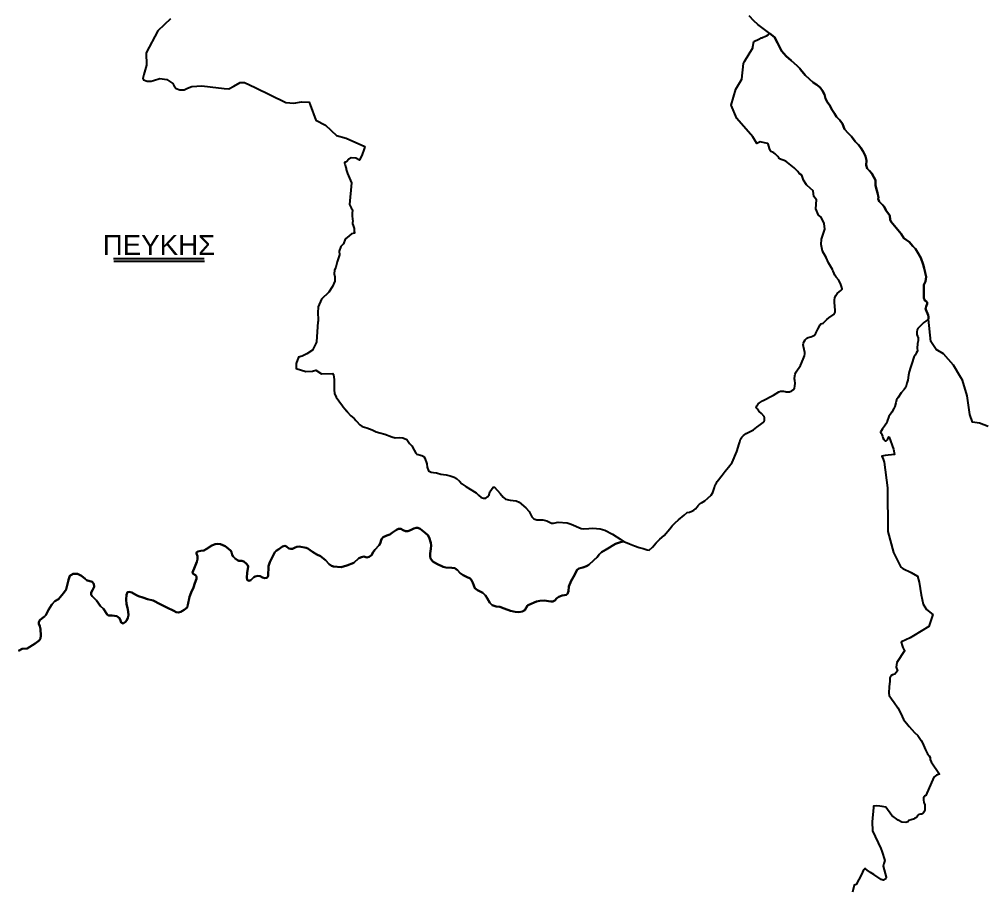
# Model space of a CAD drawing. Header units: metres. Extents: x 245125 to 394351, y 270578 to 4233311.
# Drawn here: x 292819 to 297692, y 4180300 to 4184696 of the extents above; entities that cross this region are included whole.
import ezdxf
from ezdxf.enums import TextEntityAlignment as Align
from ezdxf.lldxf.tags import DXFTag

# ---------------------------------------------------------------- set-up
doc = ezdxf.new("R2010")
doc.units = ezdxf.units.M
for name, color, linetype in [('4495-(228-329)', 103, 'Continuous'), ('ASTOTA', 7, 'Continuous'), ('ΗΛΕΙΑ_Ονομασία ΟΤΑ_ΟΚΧΕ', 6, 'Continuous')]:
    doc.layers.add(name, color=color, linetype=linetype)
doc.styles.add('ARIAL', font='arial.ttf')
tags = doc.linetypes.add('HIDDEN', pattern=[0.375, 0.25, -0.125]).pattern_tags.tags
tags[6:7] = [DXFTag(74, 4), DXFTag(75, 0), DXFTag(340, '0'), DXFTag(46, 1.0), DXFTag(50, 0.0), DXFTag(44, 0.0), DXFTag(45, 0.0)]
tags[4:5] = [DXFTag(74, 4), DXFTag(75, 0), DXFTag(340, '0'), DXFTag(46, 1.0), DXFTag(50, 0.0), DXFTag(44, 0.0), DXFTag(45, 0.0)]

msp = doc.modelspace()

# ---------------------------------------------------------------- linework, layer by layer
at = {"layer": '4495-(228-329)', "color": 103}
for p, q in [((293295.7, 4183488), (293753.2, 4183488)), ((293297, 4183474.3), (293754.5, 4183474.3))]:
    msp.add_line(p, q, dxfattribs=at)
at = {"layer": 'ASTOTA', "color": 253, "linetype": 'HIDDEN', "ltscale": 300}
for points in [[(293583.2, 4184697.9), (293519.2, 4184637.5), (293460.2, 4184527.1), (293461.8, 4184464.6), (293447.2, 4184417.6), (293443.5, 4184396.6), (293446.9, 4184389.9), (293464.4, 4184383.6), (293484.3, 4184383.4), (293496.4, 4184386.4), (293529.1, 4184396.3), (293563.9, 4184392.9), (293594.4, 4184372.7), (293601.2, 4184358.6), (293610.5, 4184345.8), (293629.1, 4184340.1), (293651.3, 4184340.5), (293668, 4184348.6), (293689.9, 4184356.9), (293740.4, 4184359.4), (293782.3, 4184355.3), (293852.8, 4184346.7), (293876.3, 4184345.4), (293902.4, 4184358.1), (293934.5, 4184376.3), (293956.8, 4184376.3), (294010.4, 4184352.5), (294164.2, 4184275.4), (294204.4, 4184273.4), (294243.9, 4184279.7), (294282, 4184277), (294287.1, 4184263.8), (294316.3, 4184187), (294365.1, 4184161.1), (294420.5, 4184109.2), (294468.8, 4184096), (294564.3, 4184053.5), (294560.2, 4184042.4), (294547.8, 4184008.4), (294537, 4183985.6), (294536.5, 4183984.5), (294517.6, 4183994.7), (294494.3, 4183997.2), (294482.6, 4183989.1), (294471.3, 4183976.8), (294460.9, 4183972.7), (294461.3, 4183971.5), (294463.2, 4183964.2), (294464.2, 4183960.6), (294466.2, 4183953), (294469.1, 4183942), (294470.1, 4183938.4), (294475.4, 4183918.2), (294496.1, 4183869.9), (294485.5, 4183761.4), (294494.5, 4183744.8), (294498.3, 4183739.2), (294500.6, 4183733.6), (294501.7, 4183731.1), (294500.3, 4183717.9), (294499.8, 4183703.1), (294500.9, 4183687.2), (294503, 4183677.1), (294500.6, 4183670.2), (294501, 4183663.9), (294504.2, 4183654.2), (294506.3, 4183649.2), (294508.2, 4183644.5), (294509.8, 4183638.8), (294510.2, 4183633.9), (294510.4, 4183629.4), (294509.9, 4183624.9), (294510.5, 4183619.2), (294510.9, 4183615.4), (294495.6, 4183612.7), (294483.9, 4183603.3), (294466.3, 4183587), (294464.5, 4183585.4), (294455.9, 4183562.8), (294442.2, 4183548.3), (294434.4, 4183525.8), (294435.5, 4183506.3), (294423.5, 4183470.5), (294417.7, 4183444.3), (294410.3, 4183428.6), (294408.5, 4183410.5), (294412.4, 4183396.2), (294412.8, 4183373.7), (294399.9, 4183346.5), (294381.2, 4183318.7), (294345.3, 4183282.6), (294328.2, 4183243.3), (294326.8, 4183213.9), (294327.1, 4183179.9), (294327.1, 4183171.2), (294326.9, 4183167.7), (294320.3, 4183066.9), (294317.9, 4183062.8), (294299.6, 4183026), (294271.5, 4183006.2), (294247.3, 4182995.7), (294228.6, 4182990.2), (294216.4, 4182958.3), (294217.6, 4182932.1), (294266.3, 4182916.9), (294299.3, 4182918.4), (294316.8, 4182924.8), (294344.8, 4182906.4), (294402.1, 4182907.5), (294404.9, 4182903.1), (294405.4, 4182901.1), (294409.1, 4182877.1), (294408.9, 4182847.5), (294409.3, 4182825.2), (294411.2, 4182805.7), (294418.4, 4182787.1), (294432, 4182768.8), (294450.5, 4182743.4), (294454, 4182739.1), (294462.4, 4182729.1), (294472.1, 4182717.6), (294474.9, 4182714.2), (294492.3, 4182694.2), (294507.4, 4182681.4), (294511, 4182677.7), (294518.2, 4182670.3), (294521.8, 4182666.5), (294537.9, 4182648.9), (294550.6, 4182640.5), (294574, 4182632.6), (294601, 4182623), (294620.9, 4182612.5), (294639.4, 4182607), (294663.8, 4182600.3), (294700.2, 4182586.7), (294716.7, 4182582.5), (294738.8, 4182584.4), (294754.7, 4182583.1), (294775.4, 4182573.4), (294789.6, 4182554.5), (294801.5, 4182541.5), (294812.1, 4182519.8), (294820.1, 4182505), (294825.7, 4182500.7), (294851.3, 4182493.9), (294861, 4182488), (294866.6, 4182479.2), (294876.1, 4182451.9), (294878.1, 4182433.9), (294885.2, 4182416.2), (294897.7, 4182409.3), (294910, 4182407), (294924.8, 4182406), (294947.5, 4182398.9), (294974.2, 4182395.1), (294994.7, 4182390.4), (295014.5, 4182384.1), (295026.8, 4182377), (295040.8, 4182362.9), (295052.5, 4182349.8), (295073.8, 4182337.5), (295095.6, 4182323.1), (295125, 4182304.5), (295137.6, 4182292.6), (295150.2, 4182281.6), (295162.1, 4182277.1), (295173.4, 4182278.5), (295182.9, 4182284.7), (295191.1, 4182295.3), (295195.2, 4182309), (295211.5, 4182332.9), (295218.6, 4182333.5), (295247.2, 4182301), (295260.9, 4182282.8), (295273.8, 4182273.3), (295296.5, 4182267), (295326.9, 4182264.3), (295342.1, 4182257.1), (295376, 4182229.2), (295392.3, 4182210.8), (295406.6, 4182182.8), (295416.8, 4182172.6), (295432, 4182168.8), (295462.5, 4182167.8), (295481.9, 4182162.5), (295505, 4182151), (295516.4, 4182151.5), (295538.6, 4182156.1), (295585.5, 4182153.2), (295604.8, 4182147.2), (295655.3, 4182124.8), (295665.5, 4182122.3), (295693.4, 4182124.8), (295715, 4182126.7), (295751.8, 4182123.1), (295775, 4182116.8), (295813.3, 4182095.9), (295855.6, 4182069.4), (295871.5, 4182058.1), (295854, 4182056.2), (295829.3, 4182046.5), (295780.9, 4182019.2), (295758.5, 4182005.8), (295746.4, 4181993.7), (295736.9, 4181980.2), (295718.9, 4181964.8), (295694.1, 4181941.1), (295682.1, 4181933.8), (295663.7, 4181928.4), (295643.7, 4181921.8), (295633.8, 4181914.4), (295621, 4181889.4), (295605.3, 4181859.6), (295593.7, 4181832.3), (295592.1, 4181808.2), (295586, 4181794.7), (295580.6, 4181790.2), (295572.1, 4181787.6), (295559.9, 4181786.2), (295542.9, 4181780.1), (295532.8, 4181772.7), (295522.5, 4181761.1), (295513.1, 4181756.4), (295501.8, 4181756.4), (295469.3, 4181761.1), (295446.7, 4181759.3), (295429.5, 4181755.5), (295391.4, 4181739.6), (295384.8, 4181734.9), (295378.6, 4181724), (295370.5, 4181711.7), (295361.8, 4181706.9), (295359.6, 4181705.7), (295341, 4181701.9), (295321.6, 4181703.1), (295298.8, 4181708.2), (295267.6, 4181720.6), (295244.1, 4181728.9), (295227.1, 4181731.1), (295205.8, 4181736.9), (295193.9, 4181749.3), (295180.8, 4181772.8), (295172.8, 4181786.5), (295159, 4181800.2), (295132.6, 4181813.8), (295118.8, 4181824), (295108.2, 4181850.3), (295101.7, 4181863.7), (295094.9, 4181871.8), (295076.7, 4181880.1), (295059, 4181889.7), (295044.6, 4181898.5), (295031, 4181913.7), (295018, 4181923.7), (295001.8, 4181926.3), (294971.8, 4181926.9), (294959.5, 4181931.3), (294926.3, 4181946.4), (294907.2, 4181958.3), (294895.3, 4181972.7), (294893.2, 4181983.2), (294893.9, 4181998.1), (294896.4, 4182021.8), (294898.8, 4182038.9), (294897, 4182052.5), (294888.8, 4182079.1), (294882.2, 4182090.4), (294868.5, 4182103.5), (294843.4, 4182123.3), (294831.5, 4182128.4), (294823.2, 4182128.7), (294811.3, 4182124.2), (294794.8, 4182115.7), (294781.1, 4182111.7), (294768.4, 4182111.4), (294756.6, 4182116.7), (294745.2, 4182123.4), (294734.1, 4182123.1), (294722.6, 4182117.8), (294703, 4182104), (294689, 4182094.7), (294673.7, 4182088.6), (294656.3, 4182081.5), (294646.8, 4182071.5), (294640.4, 4182049.1), (294635.9, 4182040.3), (294614.3, 4182017.4), (294605.9, 4182005.8), (294597.8, 4181990.4), (294585.6, 4181980.8), (294573.2, 4181978.8), (294557.8, 4181982.6), (294545.9, 4181980.6), (294532.5, 4181974.6), (294508, 4181950.6), (294473.1, 4181938.1), (294443.5, 4181929.1), (294405.8, 4181933), (294395.3, 4181935.2), (294383.4, 4181944.6), (294365.7, 4181964.8), (294339.2, 4181985.3), (294321.7, 4181993.2), (294299.1, 4182007.2), (294275.6, 4182022.9), (294266.6, 4182026.3), (294232.2, 4182033.3), (294220.1, 4182032.7), (294211.5, 4182027.8), (294198, 4182021.7), (294188.9, 4182021.5), (294180.1, 4182024.3), (294167.8, 4182034.3), (294159.8, 4182036.8), (294147.2, 4182033.7), (294128.6, 4182019.4), (294115.3, 4182011.7), (294109.5, 4182005.7), (294083.7, 4181954.9), (294076.5, 4181933.6), (294074.9, 4181884), (294068.2, 4181876.2), (294058.2, 4181874.3), (294046.6, 4181877), (294035.6, 4181883.4), (294023.8, 4181885.1), (294010.5, 4181881.8), (294002.5, 4181878.4), (293988.5, 4181863.9), (293977.8, 4181861.1), (293970.4, 4181865.3), (293967.4, 4181877), (293969.2, 4181901.3), (293973.8, 4181932.3), (293972.6, 4181938.5), (293967, 4181945.8), (293953.1, 4181957.1), (293942.1, 4181961.8), (293927.4, 4181961.5), (293921.1, 4181964.4), (293909.8, 4181973.3), (293899.6, 4181984), (293894.5, 4181992.3), (293890.5, 4182004.8), (293886.3, 4182011.5), (293872.9, 4182022.8), (293858.5, 4182034.6), (293834.4, 4182044.7), (293821.2, 4182046.9), (293808.2, 4182045.3), (293791.6, 4182038), (293762.6, 4182020.2), (293750.1, 4182014.3), (293735.6, 4182011.9), (293720.9, 4182007.9), (293714.4, 4182002.9), (293714.4, 4181997.7), (293719.4, 4181985.1), (293719.7, 4181969.9), (293715.6, 4181955.9), (293705.5, 4181931.1), (293694.4, 4181903), (293697, 4181896), (293708.1, 4181888.8), (293713.2, 4181881.9), (293713.1, 4181870.4), (293705.7, 4181849.1), (293698.3, 4181826.2), (293686.1, 4181801.3), (293678.1, 4181780.3), (293670.3, 4181739.1), (293665.9, 4181725.6), (293651.9, 4181713.4), (293635, 4181703), (293622.8, 4181701.1), (293610.7, 4181702.3), (293599.5, 4181708.8), (293564, 4181725), (293530.9, 4181743.2), (293495.7, 4181760.3), (293466.6, 4181768.5), (293443.1, 4181775.4), (293420.9, 4181782.7), (293407.5, 4181789.6), (293387.7, 4181801.7), (293374.3, 4181805), (293365.7, 4181802.3), (293360.1, 4181790.4), (293359.3, 4181766.1), (293360.9, 4181741.9), (293365.3, 4181724.4), (293369.2, 4181705.1), (293370.6, 4181686.3), (293367.1, 4181672.7), (293361.8, 4181660.8), (293355, 4181652.4), (293343.2, 4181645), (293334, 4181650.1), (293330.9, 4181660.2), (293324.5, 4181672.3), (293310.9, 4181682.6), (293288, 4181684.9), (293269.7, 4181684.7), (293262.8, 4181690.4), (293243.6, 4181719.5), (293229.7, 4181732.9), (293209.2, 4181760.7), (293187.3, 4181782.4), (293182, 4181790.4), (293181.8, 4181801.8), (293188.5, 4181812.4), (293196.7, 4181829.3), (293195.1, 4181844.3), (293187.5, 4181855.1), (293159.1, 4181864.2), (293152.5, 4181870.5), (293133.4, 4181886), (293114, 4181894.9), (293091.3, 4181895.8), (293074.6, 4181886.3), (293067.1, 4181865.3), (293055.7, 4181817.2), (293042.9, 4181797.3), (293016.5, 4181767.9), (292999.5, 4181757), (292983.4, 4181740.3), (292966.7, 4181714.5), (292952.8, 4181687.4), (292946.4, 4181679.4), (292933.9, 4181669.4), (292922.6, 4181660.8), (292917.7, 4181651.9), (292917.9, 4181643.3), (292923.7, 4181632), (292926.8, 4181615.8), (292928.5, 4181583.7), (292926.8, 4181569.7), (292919.1, 4181559.6), (292899.5, 4181544.1), (292858.5, 4181518.9), (292833.8, 4181517), (292814.9, 4181506.5)], [(297709.8, 4182640.2), (297666.6, 4182656.9), (297630.1, 4182661.2), (297617.3, 4182701), (297604, 4182793.8), (297579.5, 4182874.5), (297572.1, 4182887), (297535.6, 4182948.9), (297483.6, 4183006.4), (297446.8, 4183029.1), (297420.8, 4183068.3), (297408.8, 4183181.5), (297408.3, 4183186.6), (297408.2, 4183194.1), (297406.2, 4183201.1), (297394.9, 4183231), (297394.2, 4183235.1), (297394.7, 4183239.1), (297396.9, 4183245.2), (297401.3, 4183258.6), (297402, 4183264.1), (297401.4, 4183267.5), (297397.9, 4183271.6), (297390.7, 4183276.3), (297387.8, 4183281.4), (297385.7, 4183288.1), (297384.9, 4183296.2), (297385.2, 4183311.1), (297384.4, 4183349.9), (297385.4, 4183355.2), (297394.3, 4183371.7), (297396.4, 4183395.2), (297386.8, 4183439.9), (297382.3, 4183457.7), (297369.5, 4183492.1), (297353.2, 4183519.6), (297342.8, 4183536.5), (297329.7, 4183551.2), (297311, 4183572.1), (297296.7, 4183582.7), (297284.5, 4183591.3), (297270.2, 4183613.1), (297219.6, 4183673.7), (297215.6, 4183683.6), (297212.7, 4183705.7), (297201.1, 4183720.7), (297193.3, 4183731.9), (297186.3, 4183747.1), (297177.7, 4183757.4), (297168.6, 4183766.8), (297159.8, 4183776.5), (297154.7, 4183789.2), (297156.4, 4183797), (297151.9, 4183820.4), (297147.4, 4183831), (297141.6, 4183856.3), (297141.5, 4183882.9), (297133.5, 4183899.2), (297122.7, 4183916.7), (297110.9, 4183931), (297099.8, 4183942.2), (297094, 4183959.9), (297096, 4183983.1), (297089.8, 4184005.1), (297078.4, 4184028.1), (297067.3, 4184046.4), (297055.2, 4184061.8), (297038.9, 4184079.8), (297020.4, 4184104.6), (297002.9, 4184121), (296984.1, 4184141.6), (296974.7, 4184168.3), (296960.3, 4184186.2), (296944.5, 4184203.2), (296934.6, 4184220), (296921.5, 4184239.9), (296911.1, 4184260.2), (296897.7, 4184279.6), (296888, 4184296.1), (296883.2, 4184317.1), (296874.3, 4184335.2), (296862.2, 4184352.1), (296845.2, 4184365), (296826.1, 4184377), (296808, 4184393), (296786.1, 4184414.4), (296762.8, 4184442.9), (296758.9, 4184446.9), (296745.2, 4184461.4), (296716.2, 4184488.3), (296689.6, 4184509.8), (296666.3, 4184536.1), (296647, 4184577.8), (296630.7, 4184606.2), (296608.3, 4184623.7), (296573.3, 4184649.3), (296546.4, 4184669.9), (296526.9, 4184689.1), (296504.2, 4184714.4)], [(292814.9, 4181506.5), (292833.8, 4181517), (292858.5, 4181518.9), (292899.5, 4181544.1), (292919.1, 4181559.6), (292926.8, 4181569.7), (292928.5, 4181583.7), (292926.8, 4181615.8), (292923.7, 4181632), (292917.9, 4181643.3), (292917.7, 4181651.9), (292922.6, 4181660.8), (292933.9, 4181669.4), (292946.4, 4181679.4), (292952.8, 4181687.4), (292966.7, 4181714.5), (292983.4, 4181740.3), (292999.5, 4181757), (293016.5, 4181767.9), (293042.9, 4181797.3), (293055.7, 4181817.2), (293067.1, 4181865.3), (293074.6, 4181886.3), (293091.3, 4181895.8), (293114, 4181894.9), (293133.4, 4181886), (293152.5, 4181870.5), (293159.1, 4181864.2), (293187.5, 4181855.1), (293195.1, 4181844.3), (293196.7, 4181829.3), (293188.5, 4181812.4), (293181.8, 4181801.8), (293182, 4181790.4), (293187.3, 4181782.4), (293209.2, 4181760.7), (293229.7, 4181732.9), (293243.6, 4181719.5), (293262.8, 4181690.4), (293269.7, 4181684.7), (293288, 4181684.9), (293310.9, 4181682.6), (293324.5, 4181672.3), (293330.9, 4181660.2), (293334, 4181650.1), (293343.2, 4181645), (293355, 4181652.4), (293361.8, 4181660.8), (293367.1, 4181672.7), (293370.6, 4181686.3), (293369.2, 4181705.1), (293365.3, 4181724.4), (293360.9, 4181741.9), (293359.3, 4181766.1), (293360.1, 4181790.4), (293365.7, 4181802.3), (293374.3, 4181805), (293387.7, 4181801.7), (293407.5, 4181789.6), (293420.9, 4181782.7), (293443.1, 4181775.4), (293466.6, 4181768.5), (293495.7, 4181760.3), (293530.9, 4181743.2), (293564, 4181725), (293599.5, 4181708.8), (293610.7, 4181702.3), (293622.8, 4181701.1), (293635, 4181703), (293651.9, 4181713.4), (293665.9, 4181725.6), (293670.3, 4181739.1), (293678.1, 4181780.3), (293686.1, 4181801.3), (293698.3, 4181826.2), (293705.7, 4181849.1), (293713.1, 4181870.4), (293713.2, 4181881.9), (293708.1, 4181888.8), (293697, 4181896), (293694.4, 4181903), (293705.5, 4181931.1), (293715.6, 4181955.9), (293719.7, 4181969.9), (293719.4, 4181985.1), (293714.4, 4181997.7), (293714.4, 4182002.9), (293720.9, 4182007.9), (293735.6, 4182011.9), (293750.1, 4182014.3), (293762.6, 4182020.2), (293791.6, 4182038), (293808.2, 4182045.3), (293821.2, 4182046.9), (293834.4, 4182044.7), (293858.5, 4182034.6), (293872.9, 4182022.8), (293886.3, 4182011.5), (293890.5, 4182004.8), (293894.5, 4181992.3), (293899.6, 4181984), (293909.8, 4181973.3), (293921.1, 4181964.4), (293927.4, 4181961.5), (293942.1, 4181961.8), (293953.1, 4181957.1), (293967, 4181945.8), (293972.6, 4181938.5), (293973.8, 4181932.3), (293969.2, 4181901.3), (293967.4, 4181877), (293970.4, 4181865.3), (293977.8, 4181861.1), (293988.5, 4181863.9), (294002.5, 4181878.4), (294010.5, 4181881.8), (294023.8, 4181885.1), (294035.6, 4181883.4), (294046.6, 4181877), (294058.2, 4181874.3), (294068.2, 4181876.2), (294074.9, 4181884), (294076.5, 4181933.6), (294083.7, 4181954.9), (294109.5, 4182005.7), (294115.3, 4182011.7), (294128.6, 4182019.4), (294147.2, 4182033.7), (294159.8, 4182036.8), (294167.8, 4182034.3), (294180.1, 4182024.3), (294188.9, 4182021.5), (294198, 4182021.7), (294211.5, 4182027.8), (294220.1, 4182032.7), (294232.2, 4182033.3), (294266.6, 4182026.3), (294275.6, 4182022.9), (294299.1, 4182007.2), (294321.7, 4181993.2), (294339.2, 4181985.3), (294365.7, 4181964.8), (294383.4, 4181944.6), (294395.3, 4181935.2), (294405.8, 4181933), (294443.5, 4181929.1), (294473.1, 4181938.1), (294508, 4181950.6), (294532.5, 4181974.6), (294545.9, 4181980.6), (294557.8, 4181982.6), (294573.2, 4181978.8), (294585.6, 4181980.8), (294597.8, 4181990.4), (294605.9, 4182005.8), (294614.3, 4182017.4), (294635.9, 4182040.3), (294640.4, 4182049.1), (294646.8, 4182071.5), (294656.3, 4182081.5), (294673.7, 4182088.6), (294689, 4182094.7), (294703, 4182104), (294722.6, 4182117.8), (294734.1, 4182123.1), (294745.2, 4182123.4), (294756.6, 4182116.7), (294768.4, 4182111.4), (294781.1, 4182111.7), (294794.8, 4182115.7), (294811.3, 4182124.2), (294823.2, 4182128.7), (294831.5, 4182128.4), (294843.4, 4182123.3), (294868.5, 4182103.5), (294882.2, 4182090.4), (294888.8, 4182079.1), (294897, 4182052.5), (294898.8, 4182038.9), (294896.4, 4182021.8), (294893.9, 4181998.1), (294893.2, 4181983.2), (294895.3, 4181972.7), (294907.2, 4181958.3), (294926.3, 4181946.4), (294959.5, 4181931.3), (294971.8, 4181926.9), (295001.8, 4181926.3), (295018, 4181923.7), (295031, 4181913.7), (295044.6, 4181898.5), (295059, 4181889.7), (295076.7, 4181880.1), (295094.9, 4181871.8), (295101.7, 4181863.7), (295108.2, 4181850.3), (295118.8, 4181824), (295132.6, 4181813.8), (295159, 4181800.2), (295172.8, 4181786.5), (295180.8, 4181772.8), (295193.9, 4181749.3), (295205.8, 4181736.9), (295227.1, 4181731.1), (295244.1, 4181728.9), (295267.6, 4181720.6), (295298.8, 4181708.2), (295321.6, 4181703.1), (295341, 4181701.9), (295359.6, 4181705.7), (295361.8, 4181706.9), (295370.5, 4181711.7), (295378.6, 4181724), (295384.8, 4181734.9), (295391.4, 4181739.6), (295429.5, 4181755.5), (295446.7, 4181759.3), (295469.3, 4181761.1), (295501.8, 4181756.4), (295513.1, 4181756.4), (295522.5, 4181761.1), (295532.8, 4181772.7), (295542.9, 4181780.1), (295559.9, 4181786.2), (295572.1, 4181787.6), (295580.6, 4181790.2), (295586, 4181794.7), (295592.1, 4181808.2), (295593.7, 4181832.3), (295605.3, 4181859.6), (295621, 4181889.4), (295633.8, 4181914.4), (295643.7, 4181921.8), (295663.7, 4181928.4), (295682.1, 4181933.8), (295694.1, 4181941.1), (295718.9, 4181964.8), (295736.9, 4181980.2), (295746.4, 4181993.7), (295758.5, 4182005.8), (295780.9, 4182019.2), (295829.3, 4182046.5), (295854, 4182056.2), (295871.5, 4182058.1), (295900, 4182046.4), (295923.9, 4182037.3), (295947.5, 4182029.4), (295967.6, 4182024.1), (295988.2, 4182016.4), (295997.9, 4182014.9), (296014.7, 4182030.4), (296033.3, 4182052.5), (296051.9, 4182070.6), (296073.7, 4182088.9), (296102.2, 4182123.3), (296115.5, 4182138), (296130.7, 4182153), (296146.8, 4182167.8), (296176, 4182191.7), (296190.2, 4182205.8), (296201.9, 4182207.6), (296214.8, 4182211.9), (296223.4, 4182216.7), (296231.8, 4182223.5), (296240.6, 4182234.1), (296246.7, 4182241.1), (296253.1, 4182247.7), (296263.5, 4182254.2), (296280, 4182264), (296295.2, 4182277.1), (296311.2, 4182293.6), (296319.2, 4182305.9), (296323.9, 4182317.2), (296328.8, 4182331.6), (296332.6, 4182345.7), (296337.7, 4182354.4), (296342.7, 4182361.4), (296366.4, 4182394.5), (296382.1, 4182414.7), (296399.8, 4182435), (296417.7, 4182457.8), (296441.6, 4182513.4), (296452.9, 4182552.5), (296455.9, 4182562.3), (296460, 4182575.9), (296466.1, 4182585.1), (296474.1, 4182595), (296488.3, 4182604.6), (296508.3, 4182615.2), (296524.8, 4182623.4), (296542.7, 4182636.1), (296560.5, 4182650.2), (296574.1, 4182660.1), (296578.6, 4182665.7), (296580.7, 4182671.1), (296581.6, 4182678.1), (296581, 4182684.1), (296578.6, 4182690.9), (296565.5, 4182705), (296551.4, 4182717.2), (296544.7, 4182726.4), (296539.3, 4182734.1), (296542.4, 4182744.1), (296549.1, 4182754.4), (296556.1, 4182759.8), (296571.5, 4182768.6), (296626, 4182798.5), (296652.5, 4182815.1), (296661.2, 4182817.5), (296668.4, 4182818.3), (296676.4, 4182817.9), (296684.3, 4182815.9), (296691, 4182814.3), (296698.4, 4182814.4), (296707, 4182815.5), (296718, 4182819.8), (296726, 4182825.5), (296732.1, 4182833.8), (296734.7, 4182842.9), (296735.4, 4182858.1), (296734.2, 4182871.6), (296732.1, 4182881), (296733.5, 4182896.2), (296735.1, 4182904.8), (296740.9, 4182915.3), (296762.3, 4182948.1), (296775.8, 4182979.3), (296782.8, 4182997.3), (296784.4, 4183006.3), (296783.6, 4183013.1), (296777.4, 4183044.1), (296776.3, 4183052.5), (296777, 4183059.9), (296780.6, 4183069.1), (296786.5, 4183077.7), (296794.4, 4183085.7), (296802, 4183089.9), (296814.8, 4183092.4), (296823.1, 4183095.6), (296832.4, 4183101.4), (296840.5, 4183111.2), (296849.9, 4183131.4), (296861.9, 4183153.1), (296864.9, 4183157.8), (296876.4, 4183161.7), (296895.1, 4183179.9), (296906.1, 4183188.4), (296933.3, 4183207.6), (296938.3, 4183216.3), (296938.3, 4183226.6), (296934.3, 4183265.8), (296934.3, 4183279.5), (296936.6, 4183290.2), (296941.4, 4183301.7), (296948.3, 4183310.9), (296958.5, 4183319.3), (296966.9, 4183326.1), (296972.4, 4183333.9), (296971.8, 4183341.8), (296966.5, 4183356.5), (296955.5, 4183379.4), (296943.1, 4183394.4), (296936, 4183404.4), (296933.2, 4183411.7), (296928.2, 4183424.4), (296926.4, 4183426.4), (296924, 4183431.9), (296923.3, 4183433.1), (296904.5, 4183465.5), (296891.5, 4183494), (296873.7, 4183524.8), (296866.7, 4183558.9), (296868.6, 4183585.1), (296884.7, 4183636.4), (296882.5, 4183665.6), (296866.6, 4183697.4), (296853.3, 4183706.7), (296840.1, 4183739.4), (296843.6, 4183784.9), (296829.5, 4183801.3), (296827.2, 4183829.1), (296795.7, 4183856.7), (296792.2, 4183859.8), (296777.7, 4183883.4), (296768.5, 4183909.6), (296755.9, 4183918), (296749.1, 4183928.3), (296730.8, 4183945.4), (296688.8, 4183979), (296656.9, 4183990.9), (296654.1, 4183992.5), (296652.6, 4183996.5), (296647.9, 4184003.7), (296641.6, 4184010.8), (296635.4, 4184017), (296628.7, 4184022), (296621, 4184025.9), (296613.1, 4184029.3), (296609.5, 4184034.2), (296609, 4184035.4), (296605.8, 4184044.1), (296602, 4184055.9), (296599, 4184067.1), (296597.5, 4184068.1), (296581.5, 4184071.9), (296559.1, 4184077.5), (296542.8, 4184068.9), (296521.3, 4184102.7), (296441.4, 4184195.6), (296412.4, 4184262.5), (296436.2, 4184342.6), (296465.7, 4184393.7), (296474, 4184472.5), (296479.9, 4184482.5), (296521.4, 4184552.3), (296522.2, 4184556.9), (296526.4, 4184583.5), (296551.5, 4184596.6), (296564.3, 4184602), (296567.3, 4184603.2), (296573.5, 4184605.5), (296574.6, 4184605.9), (296591.2, 4184612.5), (296599.9, 4184618.2), (296608.3, 4184623.7), (296630.7, 4184606.2), (296647, 4184577.8), (296666.3, 4184536.1), (296689.6, 4184509.8), (296716.2, 4184488.3), (296745.2, 4184461.4), (296758.9, 4184446.9), (296762.8, 4184442.9), (296786.1, 4184414.4), (296808, 4184393), (296826.1, 4184377), (296845.2, 4184365), (296862.2, 4184352.1), (296874.3, 4184335.2), (296883.2, 4184317.1), (296888, 4184296.1), (296897.7, 4184279.6), (296911.1, 4184260.2), (296921.5, 4184239.9), (296934.6, 4184220), (296944.5, 4184203.2), (296960.3, 4184186.2), (296974.7, 4184168.3), (296984.1, 4184141.6), (297002.9, 4184121), (297020.4, 4184104.6), (297038.9, 4184079.8), (297055.2, 4184061.8), (297067.3, 4184046.4), (297078.4, 4184028.1), (297089.8, 4184005.1), (297096, 4183983.1), (297094, 4183959.9), (297099.8, 4183942.2), (297110.9, 4183931), (297122.7, 4183916.7), (297133.5, 4183899.2), (297141.5, 4183882.9), (297141.6, 4183856.3), (297147.4, 4183831), (297151.9, 4183820.4), (297156.4, 4183797), (297154.7, 4183789.2), (297159.8, 4183776.5), (297168.6, 4183766.8), (297177.7, 4183757.4), (297186.3, 4183747.1), (297193.3, 4183731.9), (297201.1, 4183720.7), (297212.7, 4183705.7), (297215.6, 4183683.6), (297219.6, 4183673.7), (297270.2, 4183613.1), (297284.5, 4183591.3), (297296.7, 4183582.7), (297311, 4183572.1), (297329.7, 4183551.2), (297342.8, 4183536.5), (297353.2, 4183519.6), (297369.5, 4183492.1), (297382.3, 4183457.7), (297386.8, 4183439.9), (297396.4, 4183395.2), (297394.3, 4183371.7), (297385.4, 4183355.2), (297384.4, 4183349.9), (297385.2, 4183311.1), (297384.9, 4183296.2), (297385.7, 4183288.1), (297387.8, 4183281.4), (297390.7, 4183276.3), (297397.9, 4183271.6), (297401.4, 4183267.5), (297402, 4183264.1), (297401.3, 4183258.6), (297396.9, 4183245.2), (297394.7, 4183239.1), (297394.2, 4183235.1), (297394.9, 4183231), (297406.2, 4183201.1), (297408.2, 4183194.1), (297408.3, 4183186.6), (297406.8, 4183182), (297404.4, 4183178.6), (297395.3, 4183171.2), (297385.8, 4183164.2), (297355.1, 4183134), (297352.2, 4183127.9), (297350.4, 4183118.3), (297349.6, 4183109.9), (297350.2, 4183104.6), (297353.8, 4183096.3), (297355.7, 4183090.4), (297355.7, 4183072.4), (297353.8, 4183058.1), (297350.9, 4183033.4), (297352.7, 4183023.5), (297352.1, 4183017.8), (297346.7, 4183009.3), (297341.6, 4183000.3), (297335, 4182989.5), (297325.1, 4182957.8), (297317.5, 4182938.3), (297310.7, 4182916.6), (297308.4, 4182899.5), (297304, 4182874.2), (297299.8, 4182858.4), (297294.2, 4182838.4), (297286.4, 4182825.9), (297270.1, 4182809.1), (297254.7, 4182786.7), (297246.5, 4182774.1), (297243.2, 4182759.3), (297239.1, 4182741.1), (297233.9, 4182730), (297223.6, 4182711.6), (297209.2, 4182691), (297200.7, 4182667.2), (297197.7, 4182657.9), (297195.5, 4182653.3), (297193.7, 4182650.7), (297187.1, 4182641), (297181.2, 4182634.1), (297176.4, 4182628.2), (297166.5, 4182610.4), (297170.4, 4182606.2), (297173.8, 4182599.1), (297176.2, 4182591.6), (297178.9, 4182582.5), (297183.9, 4182574.4), (297188.9, 4182568.5), (297191.5, 4182567), (297194.7, 4182567.3), (297199.9, 4182571.9), (297203.4, 4182576.7), (297208.4, 4182586.7), (297210.4, 4182585.8), (297232.4, 4182525.6), (297237.1, 4182498.8), (297189.3, 4182493.8), (297173, 4182489.9), (297179.1, 4182474.6), (297185.1, 4182459.4), (297202.3, 4182329.8), (297203.4, 4182109.8), (297231.5, 4182003.8), (297268.7, 4181929.5), (297278.5, 4181922.4), (297320.5, 4181902), (297353.8, 4181883.9), (297361.9, 4181854.2), (297372.4, 4181788.9), (297382.3, 4181742.8), (297398.7, 4181716), (297430.3, 4181689.9), (297410.6, 4181629.3), (297332.2, 4181581.7), (297315.8, 4181573), (297273, 4181552), (297270.7, 4181550.6), (297274.9, 4181534.5), (297278.7, 4181522.9), (297284.3, 4181513.5), (297288.5, 4181508.8), (297287.2, 4181507.3), (297286.8, 4181506.6), (297248, 4181448.6), (297245.3, 4181424.7), (297251.8, 4181405.5), (297239, 4181389.6), (297226.4, 4181386.2), (297218.7, 4181381.2), (297213.4, 4181370.1), (297213.1, 4181351.8), (297210.6, 4181326.1), (297209, 4181293.7), (297210.3, 4181281.7), (297221.3, 4181264.2), (297235.8, 4181245.6), (297253.5, 4181218.7), (297268.5, 4181190.8), (297282.2, 4181159.5), (297311.3, 4181124.1), (297337.8, 4181093.9), (297355.1, 4181079.7), (297372.3, 4181054), (297378.2, 4181041.6), (297392.9, 4181006.9), (297404.1, 4180986.6), (297411.8, 4180976.4), (297416.3, 4180968.8), (297417.7, 4180957.2), (297422.5, 4180945.7), (297464.4, 4180883.5), (297449.6, 4180879.3), (297435.5, 4180869), (297394.6, 4180776.3), (297389, 4180772.2), (297387.4, 4180770), (297384.2, 4180764), (297383.8, 4180754.5), (297385.6, 4180740.5), (297387.1, 4180737.1), (297390.8, 4180728.6), (297390.2, 4180726.3), (297390.2, 4180721.1), (297390.4, 4180706.8), (297390, 4180703.1), (297388.6, 4180698), (297385.4, 4180691.7), (297382, 4180687.1), (297378.1, 4180683.2), (297374, 4180681.9), (297368, 4180681.1), (297359.3, 4180679.7), (297354.7, 4180677.7), (297352.9, 4180675.8), (297351.1, 4180672.3), (297350.6, 4180668.6), (297347.7, 4180665.3), (297338.6, 4180660.8), (297338.7, 4180657.7), (297321.7, 4180652.9), (297307.3, 4180650.3), (297304.2, 4180642.9), (297294.3, 4180639.6), (297273.8, 4180640.9), (297255.3, 4180651.3), (297222.7, 4180675.5), (297193.6, 4180716.7), (297174, 4180720.7), (297163.3, 4180723), (297146.2, 4180724.3), (297130.8, 4180722.7), (297131.2, 4180719.3), (297130.9, 4180715.7), (297124.4, 4180643), (297126.4, 4180597.7), (297167.5, 4180508.4), (297173.6, 4180495.2), (297187.8, 4180448.6), (297183.6, 4180433.4), (297180.1, 4180420.1), (297195, 4180364.5), (297193, 4180354.8), (297181.2, 4180349), (297179.8, 4180348.3), (297170.4, 4180351.9), (297132.2, 4180377.5), (297115.8, 4180386.8), (297098.2, 4180398.6), (297088.3, 4180407.7), (297087, 4180406.7), (297087, 4180406.6), (297081.1, 4180400.5), (297069.9, 4180377.7), (297057.6, 4180352.8), (297043.5, 4180326.4), (297032.9, 4180323.2), (297025, 4180287.4)]]:
    msp.add_lwpolyline(points, dxfattribs=at)

# ---------------------------------------------------------------- texts
at = {"layer": 'ΗΛΕΙΑ_Ονομασία ΟΤΑ_ΟΚΧΕ', "color": 253, "style": 'ARIAL'}
msp.add_text('ΠΕΥΚΗΣ', height=100, dxfattribs=at).set_placement((293524.4, 4183556.4), align=Align.MIDDLE)

doc.saveas('drawing.dxf')
